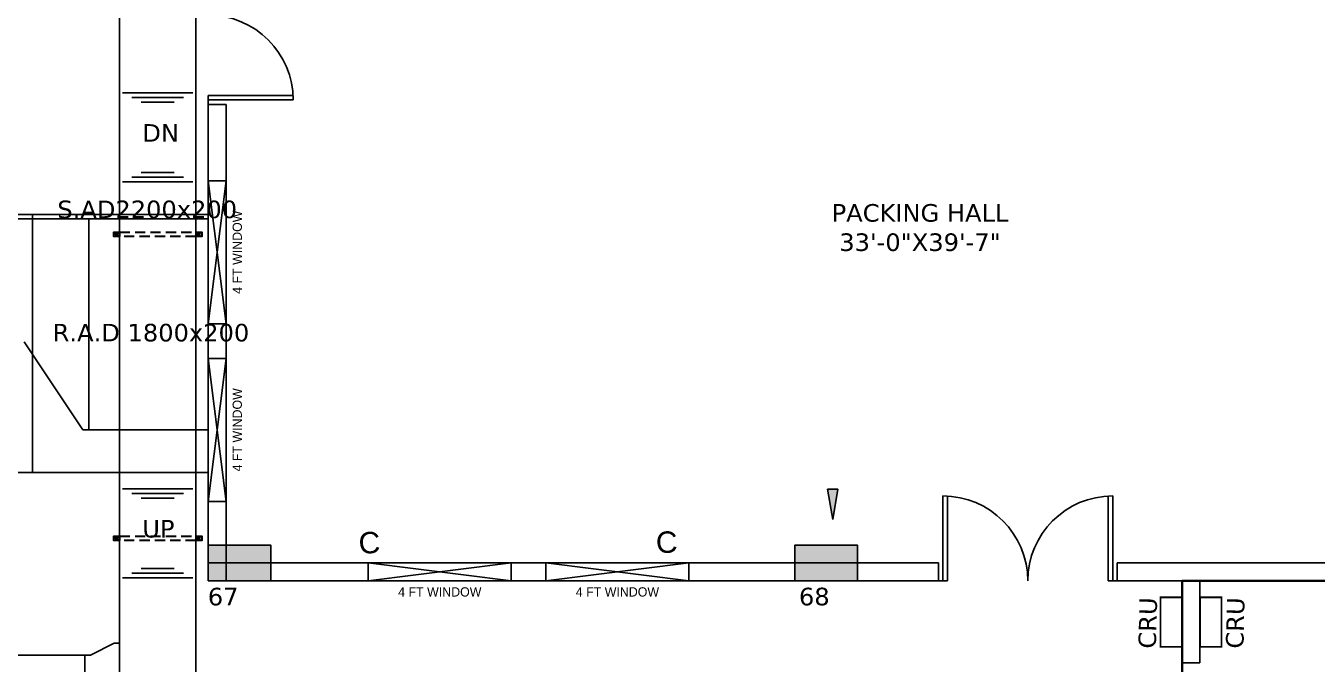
# Model space of a CAD drawing. Header units: millimetres. Extents: x -5691 to 68617, y -23008 to 84113.
# Drawn here: x 13176 to 24190, y 29286 to 34732 of the extents above; entities that cross this region are included whole.
import ezdxf

# ---------------------------------------------------------------- set-up
doc = ezdxf.new("R2010")
doc.units = ezdxf.units.MM
doc.header["$LTSCALE"] = 700
doc.header["$MEASUREMENT"] = 0
doc.linetypes.add('HIDDEN', pattern=[0.375, 0.25, -0.125])
for name, color, linetype in [('architactur xref$0$COLUMN', 8, 'Continuous'), ('architactur xref$0$COLUMN HATCH', 8, 'Continuous'), ('architactur xref$0$EL- DATA POINT', 8, 'Continuous'), ('architactur xref$0$EL- DOOR INTERLOCKING', 8, 'Continuous'), ('architactur xref$0$TEXT', 8, 'Continuous'), ('architactur xref$0$WALL', 8, 'Continuous'), ('architactur xref$0$WINDOOW', 8, 'Continuous'), ('duct size', 7, 'Continuous'), ('rcp$0$X-REF', 8, 'Continuous'), ('Return Ahu-05', 1, 'Continuous'), ('Return Ahu-06', 1, 'Continuous'), ('Supply Ahu-05', 3, 'Continuous'), ('X-REF', 8, 'Continuous')]:
    doc.layers.add(name, color=color, linetype=linetype)
doc.layers.add('SA-HANGERS', color=21, linetype='Continuous', lineweight=30)
doc.styles.add('architactur xref$0$H St Bt', font='stylu.ttf')
doc.styles.add('architactur xref$0$style2', font='arial.ttf', dxfattribs={"height": 9})
doc.styles.add('architactur xref$0$VERDANA', font='verdana.ttf')
doc.styles.add('VERDANA', font='verdana.ttf')

# ---------------------------------------------------------------- blocks, each defined once
blk = doc.blocks.new('*U19')
for p, q in [((0, 0), (0, 37)), ((650, 0), (650, 37))]:
    blk.add_line(p, q)
for points in [[(0, 0), (-50, 0), (-50, 37), (0, 37)], [(650, 37), (700, 37), (700, 0), (650, 0)]]:
    blk.add_lwpolyline(points)
at = {"linetype": 'HIDDEN', "ltscale": 0.5}
for points in [[(0, 37), (650, 37)], [(650, 0), (0, 0)]]:
    blk.add_lwpolyline(points, dxfattribs=at)
for centre in [(-25, 18), (675, 18)]:
    blk.add_circle(centre, 8.44)
blk = doc.blocks.new('architactur xref$0$D5')
for p, q in [((1.5, 0), (1.5, 28.5)), ((3, 0), (3, 28.46)), ((57, 0), (57, 28.46)), ((58.5, 0), (58.5, 28.5)), ((3, 0), (0, 0)), ((60, 0), (57, 0))]:
    blk.add_line(p, q)
for centre, start, end in [((1.5, 0), 0, 90), ((58.5, 0), 90, 180)]:
    blk.add_arc(centre, 28.5, start, end)
blk = doc.blocks.new('*U175')
at = {"layer": 'architactur xref$0$WALL', "color": 0}
for p, q in [((60520.06, 48188.77), (60526.06, 48188.77)), ((60520.06, 48140.77), (60520.06, 48188.77)), ((60526.06, 48188.77), (60520.06, 48140.77)), ((60520.06, 48188.77), (60526.06, 48140.77)), ((60526.06, 48188.77), (60526.06, 48140.77)), ((60526.06, 48140.77), (60520.06, 48140.77))]:
    blk.add_line(p, q, dxfattribs=at)
at = {"layer": 'architactur xref$0$TEXT', "lineweight": 0, "style": 'architactur xref$0$H St Bt'}
blk.add_text('4 FT WINDOW', height=3.1104, rotation=90, dxfattribs=at).set_placement((60531.34, 48150.84))
blk = doc.blocks.new('*U176')
at = {"layer": 'architactur xref$0$WALL', "color": 0}
for p, q in [((60520.06, 48188.77), (60526.06, 48188.77)), ((60520.06, 48140.77), (60520.06, 48188.77)), ((60526.06, 48188.77), (60520.06, 48140.77)), ((60520.06, 48188.77), (60526.06, 48140.77)), ((60526.06, 48188.77), (60526.06, 48140.77)), ((60526.06, 48140.77), (60520.06, 48140.77))]:
    blk.add_line(p, q, dxfattribs=at)
at = {"layer": 'architactur xref$0$TEXT', "lineweight": 0, "style": 'architactur xref$0$H St Bt'}
blk.add_text('4 FT WINDOW', height=3.1104, rotation=90, dxfattribs=at).set_placement((60531.34, 48150.84))
blk = doc.blocks.new('*U177')
at = {"layer": 'architactur xref$0$WALL', "color": 0}
for p, q in [((60520.06, 48188.77), (60526.06, 48188.77)), ((60520.06, 48140.77), (60520.06, 48188.77)), ((60526.06, 48188.77), (60520.06, 48140.77)), ((60520.06, 48188.77), (60526.06, 48140.77)), ((60526.06, 48188.77), (60526.06, 48140.77)), ((60526.06, 48140.77), (60520.06, 48140.77))]:
    blk.add_line(p, q, dxfattribs=at)
at = {"layer": 'architactur xref$0$TEXT', "lineweight": 0, "style": 'architactur xref$0$H St Bt'}
blk.add_text('4 FT WINDOW', height=3.1104, rotation=90, dxfattribs=at).set_placement((60531.34, 48150.84))
blk = doc.blocks.new('*U178')
at = {"layer": 'architactur xref$0$WALL', "color": 0}
for p, q in [((60520.06, 48188.77), (60526.06, 48188.77)), ((60520.06, 48140.77), (60520.06, 48188.77)), ((60526.06, 48188.77), (60520.06, 48140.77)), ((60520.06, 48188.77), (60526.06, 48140.77)), ((60526.06, 48188.77), (60526.06, 48140.77)), ((60526.06, 48140.77), (60520.06, 48140.77))]:
    blk.add_line(p, q, dxfattribs=at)
at = {"layer": 'architactur xref$0$TEXT', "lineweight": 0, "style": 'architactur xref$0$H St Bt'}
blk.add_text('4 FT WINDOW', height=3.1104, rotation=90, dxfattribs=at).set_placement((60531.34, 48150.84))
blk = doc.blocks.new('architactur xref$0$CRU')
at = {"layer": 'architactur xref$0$EL- DOOR INTERLOCKING', "color": 0, "const_width": 0.607}
blk.add_lwpolyline([(-7, 0), (-7, 7.23), (9.63, 7.23), (9.63, 0)], close=True, dxfattribs=at)
blk = doc.blocks.new('architactur xref')
at = {"layer": 'architactur xref$0$COLUMN HATCH', "linetype": 'Continuous'}
for points in [[(580, 1193), (580, 1181), (601, 1181), (601, 1193)], [(777, 1193), (777, 1181), (798, 1181), (798, 1193)]]:
    blk.add_hatch(color=256, dxfattribs=at).paths.add_polyline_path(points)
at = {"layer": 'architactur xref$0$TEXT'}
blk.add_hatch(color=256, dxfattribs=at).paths.add_polyline_path([(791.4, 1211.77), (787.97, 1211.77), (789.69, 1201.53)])
at = {"layer": 'architactur xref$0$TEXT', "lineweight": 0}
for points in [[(580, 1193), (580, 1181), (601, 1181), (601, 1193)], [(777, 1193), (777, 1181), (798, 1181), (798, 1193)]]:
    blk.add_hatch(color=256, dxfattribs=at).paths.add_polyline_path(points)
at = {"layer": 'architactur xref$0$COLUMN', "linetype": 'Continuous'}
for points in [[(580, 1181), (601, 1181), (601, 1193), (580, 1193)], [(777, 1181), (798, 1181), (798, 1193), (777, 1193)]]:
    blk.add_lwpolyline(points, close=True, dxfattribs=at)
at = {"layer": 'architactur xref$0$TEXT'}
for p, q in [((789.68, 1201.58), (787.97, 1211.77)), ((787.97, 1211.77), (791.4, 1211.77)), ((789.7, 1201.58), (791.4, 1211.77))]:
    blk.add_line(p, q, dxfattribs=at)
at = {"layer": 'architactur xref$0$TEXT', "lineweight": 0}
for points in [[(580, 1181), (601, 1181), (601, 1193), (580, 1193)], [(777, 1181), (798, 1181), (798, 1193), (777, 1193)]]:
    blk.add_lwpolyline(points, close=True, dxfattribs=at)
at = {"layer": 'architactur xref$0$WALL', "linetype": 'Continuous'}
for p, q in [((580, 1181), (580, 1341)), ((580, 1341), (586, 1341)), ((586, 1181), (586, 1341)), ((580, 1187), (825.19, 1187)), ((825.19, 1181), (825.19, 1187)), ((885.19, 1187), (973, 1187)), ((885.19, 1181), (885.19, 1187)), ((580, 1181), (825.19, 1181)), ((885.19, 1181), (907, 1181)), ((907, 1153.5), (907, 1181)), ((913, 1181), (973, 1181)), ((913, 1153.5), (913, 1181)), ((907, 1153.5), (913, 1153.5))]:
    blk.add_line(p, q, dxfattribs=at)
at = {"layer": 'architactur xref$0$WALL'}
blk.add_line((907, 1153.5), (907, 1150.5), dxfattribs=at)
at = {"layer": 'architactur xref$0$WINDOOW', "lineweight": 35}
for p, q in [((1520, 1181), (907, 1181)), ((907, 1181), (907, 1075))]:
    blk.add_line(p, q, dxfattribs=at)
at = {"layer": 'architactur xref$0$COLUMN', "linetype": 'Continuous', "xscale": -1, "rotation": 270}
blk.add_blockref('architactur xref$0$D5', (580, 1341), dxfattribs=at)
at = {"layer": 'architactur xref$0$COLUMN', "linetype": 'Continuous'}
blk.add_blockref('architactur xref$0$D5', (825.19, 1181), dxfattribs=at)
at = {"layer": 'architactur xref$0$EL- DOOR INTERLOCKING', "rotation": 90}
for p in [(907, 1165.8), (920.23, 1165.8)]:
    blk.add_blockref('architactur xref$0$CRU', p, dxfattribs=at)
at = {"layer": 'architactur xref$0$WALL'}
for name, p in [('*U175', (-59940.06, -46873.44)), ('*U176', (-59940.06, -46933.1))]:
    blk.add_blockref(name, p, dxfattribs=at)
at = {"layer": 'architactur xref$0$WALL', "rotation": 270}
for name, p in [('*U178', (-47507.07, 61707.06)), ('*U177', (-47447.42, 61707.06))]:
    blk.add_blockref(name, p, dxfattribs=at)
at = {"layer": 'architactur xref$0$EL- DATA POINT', "extrusion": (0, 0, -1), "char_height": 7.2, "width": 39.5099, "attachment_point": 5, "text_direction": (0.997148, 0.075473, 0), "style": 'architactur xref$0$style2'}
for insert in [(634.09, 1193.88), (733.92, 1194.04)]:
    blk.add_mtext('C', dxfattribs=dict(at, insert=insert))
at = {"layer": 'architactur xref$0$TEXT', "linetype": 'Continuous', "insert": (819, 1299.6), "char_height": 5.9055, "width": 169.0121, "attachment_point": 5, "style": 'architactur xref$0$VERDANA'}
blk.add_mtext('PACKING HALL\\P33\'-0"X39\'-7"', dxfattribs=at)
at = {"layer": 'architactur xref$0$TEXT', "lineweight": 0, "char_height": 5.906, "width": 5.1391, "attachment_point": 5, "style": 'architactur xref$0$VERDANA'}
for s, insert in [('67', (584.99, 1175.65)), ('68', (783.5, 1175.66))]:
    blk.add_mtext(s, dxfattribs=dict(at, insert=insert))
at = {"layer": 'architactur xref$0$TEXT', "char_height": 5.906, "width": 220.5147, "attachment_point": 5, "rotation": 88.6187, "style": 'architactur xref$0$VERDANA'}
for insert in [(895.51, 1166.84), (924.89, 1166.84)]:
    blk.add_mtext('CRU', dxfattribs=dict(at, insert=insert))
blk = doc.blocks.new('rcp')
at = {"layer": 'rcp$0$X-REF', "xscale": 25.39999999999418, "yscale": 25.39999999999418, "zscale": 25.39999999999418}
blk.add_blockref('architactur xref', (0, 0), dxfattribs=at)

msp = doc.modelspace()

# ---------------------------------------------------------------- block references
at = {"layer": 'X-REF', "ltscale": 8}
msp.add_blockref('rcp', (0, 0), dxfattribs=at)

# ---------------------------------------------------------------- next in the draw order: block references
at = {"layer": 'X-REF', "xscale": 25.39999999999418, "yscale": 25.39999999999418, "zscale": 25.39999999999418}
msp.add_blockref('architactur xref', (0, 0), dxfattribs=at)

# ---------------------------------------------------------------- next in the draw order: linework, layer by layer
at = {"layer": 'Return Ahu-05', "ltscale": 8}
msp.add_line((4436.9, 33085.5), (14732, 33085.5), dxfattribs=at)
at = {"layer": 'Return Ahu-05'}
for p, q in [((14732, 33085.5, -222.8), (12262.5, 33085.5, -277.4)), ((13712.9, 33085.5, -277.4), (13712.9, 31285.5, -277.4)), ((13662.9, 31285.5, -277.4), (13162.9, 32035.5, -277.4)), ((13712.9, 31285.5, -277.4), (13662.9, 31285.5, -277.4)), ((13712.9, 31285.5, 22.6), (14732, 31285.5, -22.5))]:
    msp.add_line(p, q, dxfattribs=at)
at = {"layer": 'Return Ahu-06'}
for p, q in [((14625.8, 28629, -2.7), (14625.8, 51957.7, 50)), ((13975.8, 51707.7, 50), (13975.8, 28629, -2.7)), ((14000.8, 34160.1, 9.5), (14600.8, 34160.1, 9.5)), ((14080.8, 34120.1, 9.5), (14520.8, 34120.1, 9.5)), ((14160.8, 34080.1, 9.5), (14440.8, 34080.1, 9.5)), ((14000.8, 33400.1, 9.5), (14600.8, 33400.1, 9.5)), ((14080.8, 33440.1, 9.5), (14520.8, 33440.1, 9.5)), ((14160.8, 33480.1, 9.5), (14440.8, 33480.1, 9.5)), ((14000.8, 30783.3, 9.5), (14600.8, 30783.3, 9.5)), ((14080.8, 30743.3, 9.5), (14520.8, 30743.3, 9.5)), ((14160.8, 30703.3, 9.5), (14440.8, 30703.3, 9.5)), ((14160.8, 30103.3, 9.5), (14440.8, 30103.3, 9.5)), ((14000.8, 30023.3, 9.5), (14600.8, 30023.3, 9.5)), ((14080.8, 30063.3, 9.5), (14520.8, 30063.3, 9.5)), ((13927.9, 29464.3, 322.3), (13727.9, 29364.3, 22.3)), ((13977.9, 29464.3, 322.3), (13927.9, 29464.3, 322.3)), ((13691, 29364.3, 22.2), (4222.1, 29364.3, 97)), ((13727.9, 29364.3, 22.3), (13677.9, 29364.3, 22.3)), ((13677.9, 29364.3, 22.3), (13677.9, 28814.3, 22.3))]:
    msp.add_line(p, q, dxfattribs=at)
at = {"layer": 'Return Ahu-06', "extrusion": (0, -1, 0)}
msp.add_line((14625.8, 31367.7, 800), (14625.8, 31367.7, 450), dxfattribs=at)
at = {"layer": 'Supply Ahu-05'}
for p, q in [((3815.3, 33121.8, -185.2), (14732, 33121.8, -185.2)), ((13231.6, 33121.8, -185.2), (13231.6, 30921.8, -185.2))]:
    msp.add_line(p, q, dxfattribs=at)
at = {"layer": 'Supply Ahu-05', "ltscale": 600}
msp.add_line((14732, 30921.8, -218.6), (12766.4, 30921.8, -173.4), dxfattribs=at)

# ---------------------------------------------------------------- next in the draw order: block references
at = {"layer": 'SA-HANGERS', "rotation": 180.0018899840079}
for p in [(14625.8, 32972, 50), (14625.8, 30379, 50)]:
    msp.add_blockref('*U19', p, dxfattribs=at)

# ---------------------------------------------------------------- next in the draw order: texts
at = {"layer": 'duct size', "style": 'VERDANA'}
for s, p in [('DN', (14169.4, 33743.5, 9.5)), ('S.AD2200x200', (13444.6, 33091.4)), ('R.A.D 1800x200', (13404.7, 32039.7)), ('UP', (14169.4, 30366.7, 9.5))]:
    msp.add_text(s, height=150, dxfattribs=at).set_placement(p)

doc.saveas('drawing.dxf')
